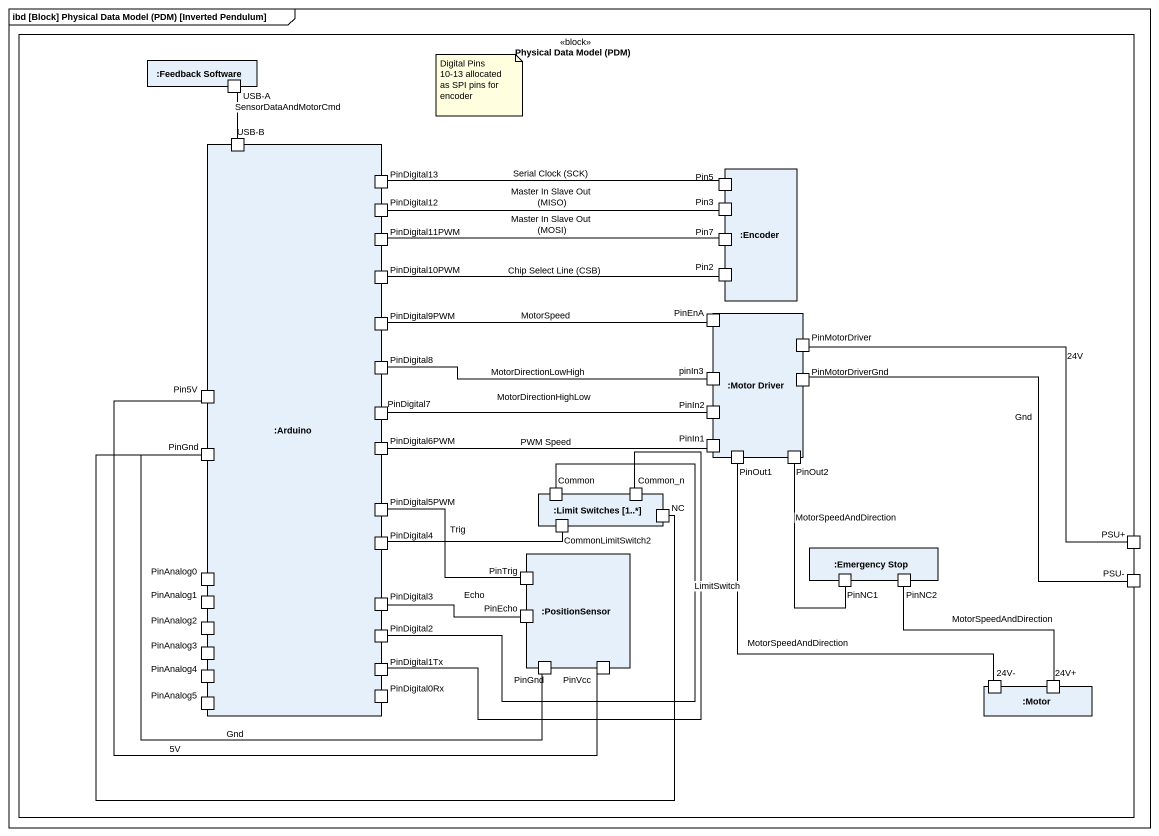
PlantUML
@startuml
mainframe ibd [Block] Physical Data Model (PDM) [Inverted Pendulum]
rectangle "Physical Data Model (PDM)" as Physical_Data_Model_PDM <<block>> {
  rectangle ":Feedback Software" as Feedback_Software {
    port "USB-A" as USB_A
  }
  rectangle ":Arduino" as Arduino {
    port "USB-B" as USB_B
    port PinDigital13
    port PinDigital12
    port PinDigital11PWM
    port PinDigital10PWM
    port PinDigital9PWM
    port Pin5V
    port PinDigital8
    port PinDigital7
    port PinGnd
    port PinDigital6PWM
    port PinDigital5PWM
    port PinDigital4
    port PinAnalog0
    port PinAnalog2
    port PinAnalog1
    port PinDigital3
    port PinDigital2
    port PinAnalog3
    port PinDigital1Tx
    port PinAnalog5
    port PinAnalog4
    port PinDigital0Rx
  }
  rectangle ":Encoder" as Encoder {
    port Pin3
    port Pin5
    port Pin7
    port Pin2
  }
  rectangle ":Motor Driver" as Motor_Driver {
    port PinEnA
    port PinMotorDriver
    port pinIn3
    port PinMotorDriverGnd
    port PinIn2
    port PinIn1
    port PinOut1
    port PinOut2
  }
  rectangle ":Limit Switches [1..*]" as Limit_Switches_1 {
    port Common
    port Common_n
    port NC
    port CommonLimitSwitch2
  }
  rectangle ":Emergency Stop" as Emergency_Stop {
    port PinNC1
    port PinNC2
  }
  port "PSU+" as PSU
  rectangle ":PositionSensor" as PositionSensor {
    port PinTrig
    port PinEcho
    port "PinGnd" as PinGnd_2
    port PinVcc
  }
  port "PSU-" as PSU_2
  rectangle ":Motor" as Motor {
    port "24V-" as p24V
    port "24V+" as p24V_2
  }
}
USB_A -- USB_B : SensorDataAndMotorCmd
Pin3 -left- PinDigital12 : Master In Slave Out (MISO)
Pin5 -left- PinDigital13 : Serial Clock (SCK)
Pin7 -left- PinDigital11PWM : Master In Slave Out (MOSI)
Pin2 -left- PinDigital10PWM : Chip Select Line (CSB)
PinEnA -left- PinDigital9PWM : MotorSpeed
PinMotorDriver -right- PSU : 24V
pinIn3 -left- PinDigital8 : MotorDirectionLowHigh
PinMotorDriverGnd -- PSU_2 : Gnd
PinIn2 -left- PinDigital7 : MotorDirectionHighLow
PinIn1 -left- PinDigital6PWM : PWM Speed
PinOut1 -- p24V : MotorSpeedAndDirection
Common -- PinDigital2 : LimitSwitch
Common_n -- PinDigital1Tx
NC -left- PinGnd
CommonLimitSwitch2 -left- PinDigital4
PinTrig -left- PinDigital5PWM : Trig
PinNC1 -up- PinOut2 : MotorSpeedAndDirection
PinNC2 -- p24V_2 : MotorSpeedAndDirection
PinEcho -left- PinDigital3 : Echo
PinGnd_2 -up- PinGnd : Gnd
PinVcc -up- Pin5V : 5V
note as N1
  Digital Pins 10-13 allocated as SPI pins for encoder
end note
@enduml
